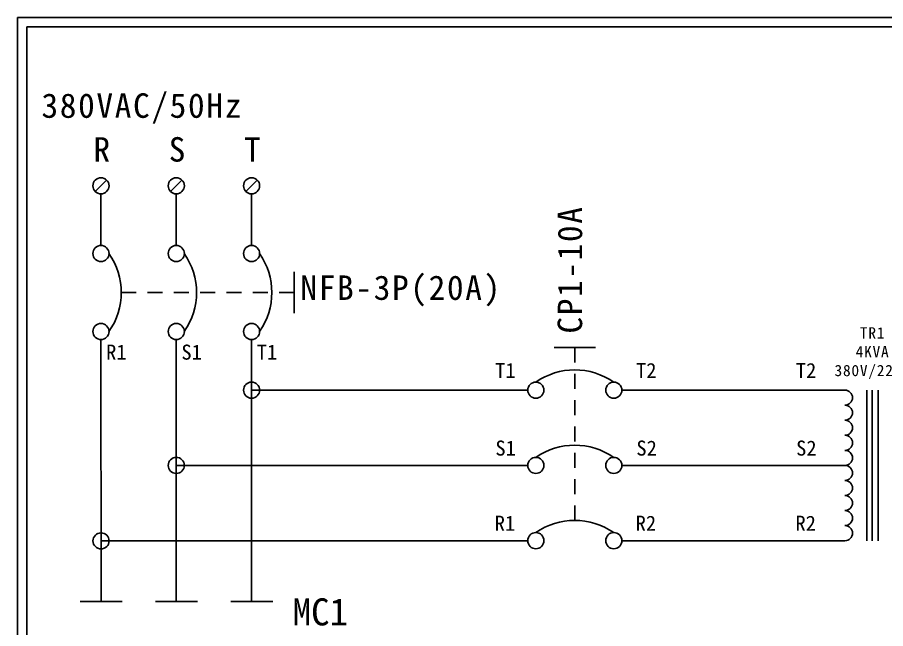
# Model space of a CAD drawing. Extents: x 10 to 297, y 3 to 207.
# Drawn here: x 10 to 125.3, y 125.8 to 207 of the extents above; entities that cross this region are included whole.
import ezdxf

# ---------------------------------------------------------------- set-up
doc = ezdxf.new("R2010")
doc.units = 0
doc.linetypes.add('HIDDEN9', pattern=[3.5, 2, -1.5])
doc.layers.get('0').update_dxf_attribs({"linetype": 'CONTINUOUS'})
doc.layers.add('圖框層', color=7, linetype='CONTINUOUS')
doc.layers.add('標尺寸層', color=3, linetype='CONTINUOUS')
doc.styles.add('STSL', font='kaiu.ttf')
doc.styles.add('標楷體', font='kaiu.ttf')

msp = doc.modelspace()

# ---------------------------------------------------------------- linework, layer by layer
for p, q in [((21.85, 185.35), (20.34, 183.83)), ((31.85, 185.35), (30.34, 183.83)), ((41.85, 185.35), (40.34, 183.83)), ((21.09, 164.16), (21.11, 129.35)), ((41.1, 142.47), (41.1, 129.35))]:
    msp.add_line(p, q)
at = {"color": 7, "linetype": 'HIDDEN9'}
for p, q in [((46.76, 170.41), (23.79, 170.41)), ((84.01, 163.1), (84.01, 140.13))]:
    msp.add_line(p, q, dxfattribs=at)
for centre in [(21.1, 184.59), (31.1, 184.59), (41.1, 184.59), (21.1, 175.59), (31.1, 175.59), (41.1, 175.59), (21.1, 165.23), (31.1, 165.23), (41.1, 165.23), (41.1, 157.44), (78.84, 157.44), (89.19, 157.44), (31.1, 147.44), (78.84, 147.44), (89.19, 147.44), (21.11, 137.41), (78.84, 137.44), (89.19, 137.44)]:
    msp.add_circle(centre, 1.07)
at = {"color": 7}
for centre, start, end in [((14.74, 170.41), 325.1286, 34.8714), ((24.74, 170.41), 325.1286, 34.8714), ((34.74, 170.41), 325.1286, 34.8714), ((84.01, 151.08), 55.1286, 124.8714), ((84.01, 141.08), 55.1286, 124.8714), ((84.01, 131.08), 55.1286, 124.8714)]:
    msp.add_arc(centre, 9.05, start, end, dxfattribs=at)
at = {"layer": '圖框層', "color": 7}
for p, q in [((297, 206.97), (10, 206.97)), ((10, 3), (10, 206.97)), ((295.75, 205.72), (11.25, 205.72)), ((11.25, 4.25), (11.25, 205.72))]:
    msp.add_line(p, q, dxfattribs=at)
at = {"layer": '標尺寸層', "color": 7}
for p, q in [((21.1, 183.52), (21.1, 176.66)), ((31.1, 183.52), (31.1, 176.66)), ((41.1, 183.52), (41.1, 176.66)), ((46.76, 173.14), (46.76, 167.68)), ((21.1, 164.16), (21.1, 164.1)), ((31.1, 164.16), (31.1, 164.1)), ((31.1, 164.16), (31.1, 129.35)), ((41.1, 164.16), (41.1, 164.1)), ((41.1, 164.16), (41.1, 142.47)), ((81.28, 163.1), (86.75, 163.1)), ((77.77, 157.44), (41.1, 157.44)), ((90.26, 157.44), (90.32, 157.44)), ((119.89, 157.44), (90.32, 157.44)), ((122.78, 157.44), (122.78, 147.44)), ((123.51, 157.44), (123.51, 147.44)), ((124.28, 157.44), (124.28, 147.44)), ((41.1, 156.37), (41.1, 156.31)), ((77.77, 147.44), (31.1, 147.44)), ((90.26, 147.44), (90.32, 147.44)), ((90.32, 147.44), (119.89, 147.44)), ((122.78, 147.44), (122.78, 137.44)), ((123.51, 147.44), (123.51, 137.44)), ((124.28, 147.44), (124.28, 137.44)), ((31.1, 146.37), (31.1, 146.3)), ((77.77, 137.44), (21.11, 137.44)), ((21.11, 137.41), (21.11, 137.41)), ((90.26, 137.44), (90.32, 137.44)), ((90.32, 137.44), (119.89, 137.44)), ((21.11, 136.34), (21.11, 136.27)), ((18.34, 129.35), (23.9, 129.35)), ((28.33, 129.35), (33.9, 129.35)), ((38.34, 129.35), (43.9, 129.35))]:
    msp.add_line(p, q, dxfattribs=at)
for centre in [(119.89, 156.44), (119.89, 154.44), (119.89, 152.44), (119.89, 150.44), (119.89, 148.44), (119.89, 146.44), (119.89, 144.44), (119.89, 142.44), (119.89, 140.44), (119.89, 138.44)]:
    msp.add_arc(centre, 1, 270, 90, dxfattribs=at)

# ---------------------------------------------------------------- texts
at = {"color": 0, "style": '標楷體'}
for s, insert, char_height, width, attachment_point in [('\\pt6.5;{\\T1.1;380VAC/50Hz}', (13.2, 196.87), 3.25, 35.213, 1), ('\\pt6.5;{\\T1.1;R}', (20.1, 191.05), 3.25, 2, 1), ('\\pt6.5;{\\T1.1;S}', (30.1, 191.05), 3.25, 2, 1), ('\\pt6.5;{\\T1.1;T}', (40.1, 191.05), 3.25, 2, 1), ('\\pt6.5;{\\T1.1;NFB-3P(20A)}', (60.96, 172.68), 3.25, 24.6072, 2), ('\\pt4.875;{\\T1.1;TR1\\P4KVA\\P380V/220V}', (123.55, 165.8), 1.5, 17.6312, 2)]:
    msp.add_mtext(s, dxfattribs=dict(at, insert=insert, char_height=char_height, width=width, attachment_point=attachment_point))
at = {"color": 0, "insert": (81.74, 173.47), "char_height": 3.25, "width": 16.9548, "attachment_point": 2, "rotation": 90, "style": '標楷體'}
msp.add_mtext('\\pt6.5;{\\T1.1;CP1-10A}', dxfattribs=at)
at = {"layer": '圖框層', "color": 4, "style": 'STSL'}
for s, height, p in [('R1', 2, (21.78, 161.49)), ('S1', 2, (31.78, 161.49)), ('T1', 2, (41.78, 161.49)), ('T1', 2, (73.43, 159.05)), ('T2', 2, (92.14, 159.05)), ('T2', 2, (113.36, 159.05)), ('S1', 2, (73.47, 148.74)), ('S2', 2, (92.19, 148.74)), ('S2', 2, (113.4, 148.74)), ('R1', 2, (73.38, 138.76)), ('R2', 2, (92.09, 138.76)), ('R2', 2, (113.31, 138.76)), ('MC1', 3.6, (46.55, 126.18))]:
    msp.add_text(s, height=height, dxfattribs=at).set_placement(p)

doc.saveas('drawing.dxf')
